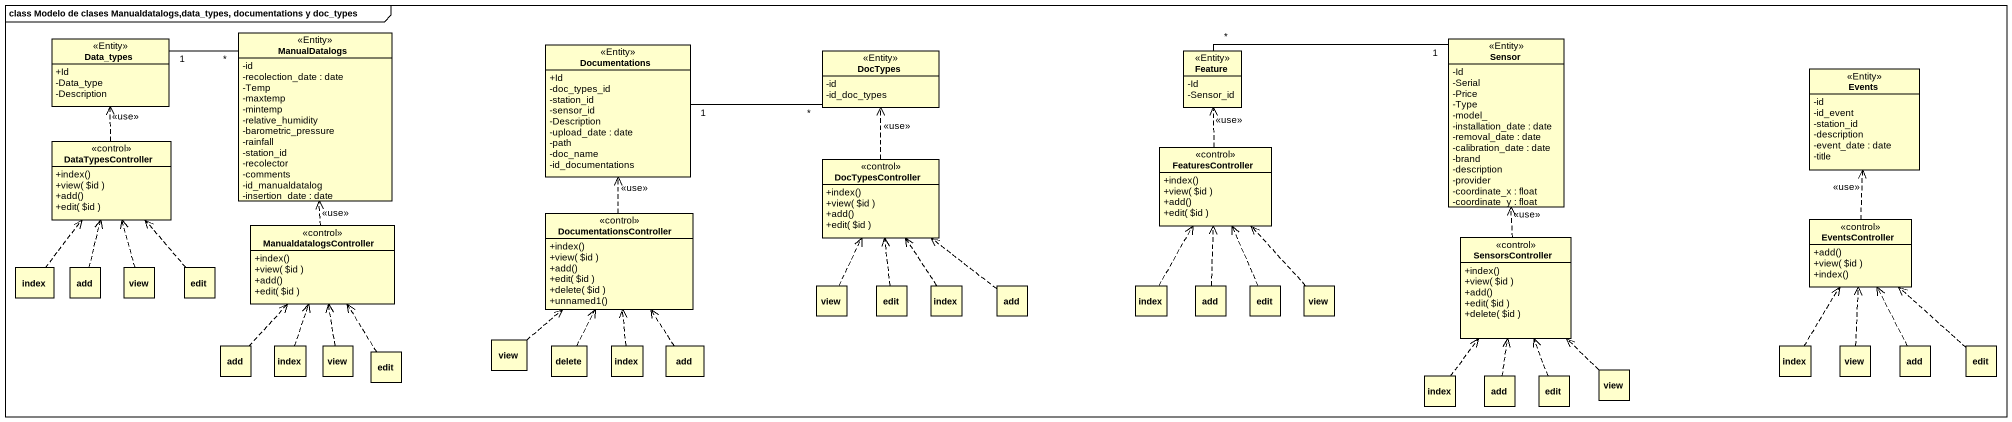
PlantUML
@startuml
mainframe class Modelo de clases Manualdatalogs,data_types, documentations y doc_types
hide circle
hide empty members
skinparam classAttributeIconSize 0
class Data_types <<Entity>> {
  +Id
  -Data_type
  -Description
}
class ManualDatalogs <<Entity>> {
  -id
  -recolection_date : date
  -Temp
  -maxtemp
  -mintemp
  -relative_humidity
  -barometric_pressure
  -rainfall
  -station_id
  -recolector
  -comments
  -id_manualdatalog
  -insertion_date : date
}
class Sensor <<Entity>> {
  -Id
  -Serial
  -Price
  -Type
  -model_
  -installation_date : date
  -removal_date : date
  -calibration_date : date
  -brand
  -description
  -provider
  -coordinate_x : float
  -coordinate_y : float
}
class Documentations <<Entity>> {
  +Id
  -doc_types_id
  -station_id
  -sensor_id
  -Description
  -upload_date : date
  -path
  -doc_name
  -id_documentations
}
class DocTypes <<Entity>> {
  -id
  -id_doc_types
}
class Feature <<Entity>> {
  -Id
  -Sensor_id
}
class Events <<Entity>> {
  -id
  -id_event
  -station_id
  -description
  -event_date : date
  -title
}
class DataTypesController <<control>> {
  +index()
  +view( ~$id )
  +add()
  +edit( ~$id )
}
class FeaturesController <<control>> {
  +index()
  +view( ~$id )
  +add()
  +edit( ~$id )
}
class DocTypesController <<control>> {
  +index()
  +view( ~$id )
  +add()
  +edit( ~$id )
}
class ManualdatalogsController <<control>> {
  +index()
  +view( ~$id )
  +add()
  +edit( ~$id )
}
class DocumentationsController <<control>> {
  +index()
  +view( ~$id )
  +add()
  +edit( ~$id )
  +delete( ~$id )
  +unnamed1()
}
class EventsController <<control>> {
  +add()
  +view( ~$id )
  +index()
}
class index
class add
class view
class edit
class SensorsController <<control>> {
  +index()
  +view( ~$id )
  +add()
  +edit( ~$id )
  +delete( ~$id )
}
class "view" as view_2
class "edit" as edit_2
class "index" as index_2
class "add" as add_2
class "index" as index_3
class "add" as add_3
class "edit" as edit_3
class "view" as view_3
class "add" as add_4
class "index" as index_4
class "view" as view_4
class "edit" as edit_4
class "view" as view_5
class delete
class "index" as index_5
class "add" as add_5
class "index" as index_6
class "view" as view_6
class "add" as add_6
class "edit" as edit_5
class "index" as index_7
class "add" as add_7
class "edit" as edit_6
class "view" as view_7
Data_types "1" -right- "*" ManualDatalogs
Sensor "1" -left- "*" Feature
DocTypes "*" -left- "1" Documentations
DataTypesController .up.> Data_types : <<use>>
FeaturesController .up.> Feature : <<use>>
DocTypesController .up.> DocTypes : <<use>>
ManualdatalogsController .up.> ManualDatalogs : <<use>>
DocumentationsController .up.> Documentations : <<use>>
EventsController .up.> Events : <<use>>
index .up.> DataTypesController
add .up.> DataTypesController
view .up.> DataTypesController
edit .up.> DataTypesController
SensorsController .up.> Sensor : <<use>>
view_2 .up.> DocTypesController
edit_2 .up.> DocTypesController
index_2 .up.> DocTypesController
add_2 .up.> DocTypesController
index_3 .up.> FeaturesController
add_3 .up.> FeaturesController
edit_3 .up.> FeaturesController
view_3 .up.> FeaturesController
add_4 .up.> ManualdatalogsController
index_4 .up.> ManualdatalogsController
view_4 .up.> ManualdatalogsController
edit_4 .up.> ManualdatalogsController
view_5 .up.> DocumentationsController
delete .up.> DocumentationsController
index_5 .up.> DocumentationsController
add_5 .up.> DocumentationsController
index_6 .up.> EventsController
view_6 .up.> EventsController
add_6 .up.> EventsController
edit_5 .up.> EventsController
index_7 .up.> SensorsController
add_7 .up.> SensorsController
edit_6 .up.> SensorsController
view_7 .up.> SensorsController
@enduml
